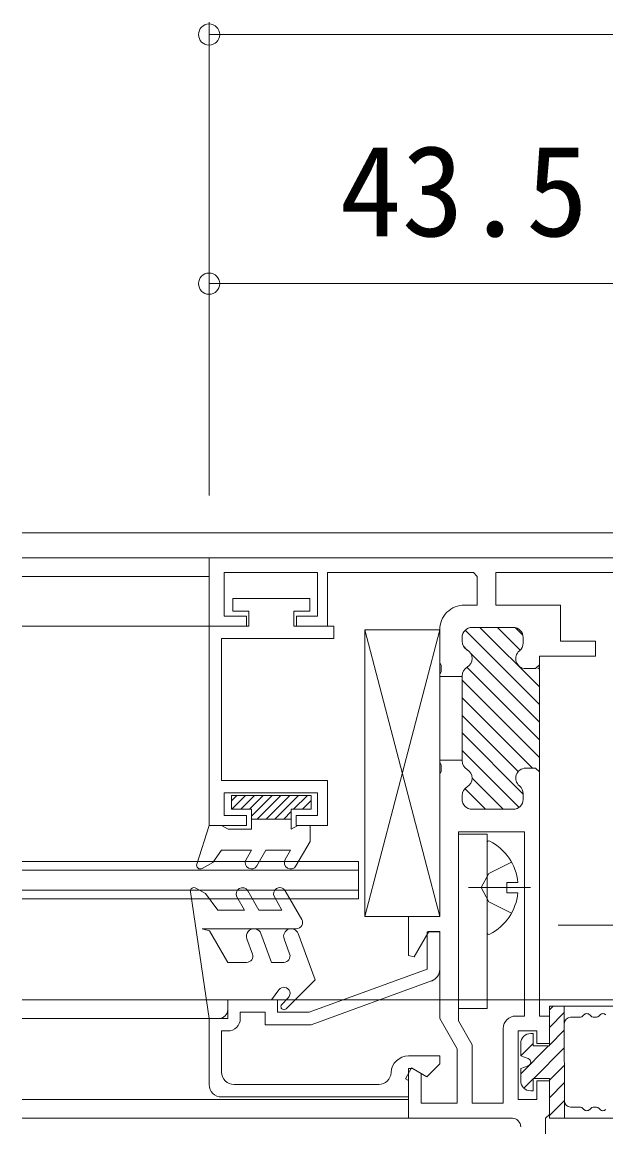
# Model space of a CAD drawing. Units: millimetres, scale not verified. Extents: x -1682 to -296, y -1188 to 1056.
# Drawn here: x -1011.5 to -964.7, y -186.2 to -97.5 of the extents above; entities that cross this region are included whole.
import ezdxf
from ezdxf.enums import TextEntityAlignment as Align

# ---------------------------------------------------------------- set-up
doc = ezdxf.new("R2010")
doc.units = ezdxf.units.MM
doc.header["$LTSCALE"] = 4
doc.linetypes.add('CHAIN2', pattern=[12, 9, -1, 1, -1])
doc.linetypes.add('DASHED3', pattern=[4, 3, -1])
for name, color, linetype, lineweight in [('0-3_YKK_11', 7, 'Continuous', 9), ('0-4_YKK_12', 2, 'Continuous', 9), ('0-5_YKK_13', 4, 'Continuous', 9), ('0-6_YKK_D', 6, 'Continuous', 9)]:
    doc.layers.add(name, color=color, linetype=linetype, lineweight=lineweight)
doc.styles.add('ＭＳ ゴシック', font='')
doc.styles.get('ＭＳ ゴシック').set_extended_font_data('MS Gothic')

msp = doc.modelspace()

# ---------------------------------------------------------------- linework, layer by layer
at = {"layer": '0-3_YKK_11'}
for p, q in [((-996.519, -140.516), (-953.018, -140.513)), ((-996.518, -146.016), (-996.519, -140.516)), ((-995.319, -141.715), (-995.318, -145.215)), ((-987.819, -141.715), (-995.319, -141.715)), ((-987.819, -145.215), (-987.819, -141.715)), ((-975.318, -141.714), (-987.019, -141.715)), ((-987.019, -141.715), (-987.018, -146.015)), ((-975.318, -141.714), (-975.018, -142.014)), ((-956.718, -141.714), (-973.518, -141.715)), ((-973.518, -141.715), (-973.518, -144.314)), ((-975.018, -142.014), (-975.018, -144.315)), ((-994.624, -143.804), (-988.424, -143.803)), ((-994.624, -144.804), (-994.624, -143.804)), ((-988.424, -143.803), (-988.424, -144.803)), ((-975.018, -144.315), (-976.018, -144.315)), ((-973.518, -144.314), (-968.318, -144.314)), ((-968.318, -144.314), (-968.318, -147.214)), ((-995.318, -145.215), (-993.519, -145.215)), ((-993.324, -144.804), (-994.624, -144.804)), ((-993.519, -145.215), (-993.518, -146.015)), ((-993.324, -146.003), (-993.324, -144.804)), ((-989.724, -144.803), (-989.724, -146.003)), ((-988.424, -144.803), (-989.724, -144.803)), ((-989.518, -145.215), (-987.819, -145.215)), ((-989.518, -146.015), (-989.518, -145.215)), ((-996.524, -146.004), (-993.324, -146.003)), ((-996.521, -162.004), (-996.524, -146.004)), ((-993.518, -146.015), (-996.518, -146.016)), ((-989.724, -146.003), (-986.524, -146.002)), ((-987.018, -146.015), (-989.518, -146.015)), ((-986.524, -146.002), (-986.524, -147.002)), ((-978.018, -146.315), (-978.018, -148.957)), ((-975.978, -146.344), (-970.018, -152.304)), ((-975.418, -146.115), (-972.118, -146.115)), ((-974.793, -146.115), (-970.018, -150.89)), ((-973.379, -146.115), (-971.557, -147.936)), ((-971.946, -146.133), (-971.336, -146.743)), ((-986.524, -147.002), (-995.524, -147.004)), ((-995.524, -147.004), (-995.522, -158.404)), ((-976.218, -147.229), (-976.218, -146.915)), ((-971.318, -146.915), (-971.318, -147.366)), ((-968.318, -147.214), (-965.518, -147.214)), ((-965.518, -147.214), (-965.518, -148.414)), ((-976.115, -147.621), (-975.81, -147.927)), ((-978.018, -148.957), (-977.898, -149.14)), ((-975.53, -148.207), (-970.018, -153.718)), ((-970.018, -148.414), (-970.018, -149.115)), ((-965.518, -148.414), (-970.018, -148.414)), ((-977.898, -149.69), (-978.018, -149.873)), ((-978.018, -149.873), (-978.018, -150.065)), ((-977.898, -149.14), (-977.898, -149.69)), ((-975.834, -149.317), (-970.018, -155.132)), ((-971.118, -149.415), (-970.318, -149.414)), ((-970.318, -149.414), (-970.018, -149.115)), ((-970.138, -149.355), (-970.018, -149.476)), ((-970.018, -149.115), (-970.017, -157.715)), ((-978.018, -150.065), (-976.218, -150.065)), ((-976.218, -150.065), (-976.218, -150)), ((-976.218, -150.065), (-976.217, -156.765)), ((-976.218, -150.347), (-970.017, -156.546)), ((-976.218, -151.761), (-970.564, -157.415)), ((-976.218, -153.175), (-971.712, -157.68)), ((-976.217, -154.589), (-971.317, -159.489)), ((-976.217, -156.004), (-971.654, -160.567)), ((-978.017, -156.765), (-976.217, -156.765)), ((-978.017, -156.957), (-978.017, -156.765)), ((-977.897, -157.14), (-978.017, -156.957)), ((-976.217, -156.765), (-976.217, -156.829)), ((-978.017, -157.873), (-977.897, -157.69)), ((-978.016, -169.314), (-978.017, -157.873)), ((-977.897, -157.69), (-977.897, -157.14)), ((-971.117, -157.415), (-970.317, -157.415)), ((-970.317, -157.415), (-970.017, -157.715)), ((-970.017, -157.715), (-970.016, -177.315)), ((-995.522, -158.404), (-987.022, -158.403)), ((-987.022, -158.403), (-987.021, -162.003)), ((-975.417, -158.218), (-972.92, -160.715)), ((-987.822, -159.403), (-995.322, -159.404)), ((-995.322, -159.404), (-995.321, -161.204)), ((-987.821, -161.203), (-987.822, -159.403)), ((-976.217, -159.601), (-976.217, -159.915)), ((-975.999, -159.051), (-974.334, -160.715)), ((-971.317, -159.915), (-971.317, -159.464)), ((-995.321, -161.204), (-993.521, -161.204)), ((-993.521, -161.204), (-993.521, -162.004)), ((-989.521, -161.203), (-987.821, -161.203)), ((-989.521, -162.003), (-989.521, -161.203)), ((-975.417, -160.715), (-972.117, -160.715)), ((-993.521, -162.004), (-996.521, -162.004)), ((-987.021, -162.003), (-989.521, -162.003)), ((-976.517, -162.515), (-971.218, -162.515)), ((-976.516, -177.711), (-976.517, -162.515)), ((-971.218, -162.515), (-971.217, -177.314)), ((-980.517, -169.314), (-978.016, -169.314)), ((-980.517, -172.445), (-980.517, -169.314)), ((-978.889, -170.514), (-980.072, -172.564)), ((-979.019, -170.561), (-979.019, -173.561)), ((-978.019, -170.561), (-979.019, -170.561)), ((-978.017, -170.514), (-978.889, -170.514)), ((-978.019, -173.561), (-978.019, -170.561)), ((-978.016, -177.513), (-978.017, -170.514)), ((-980.072, -172.564), (-980.517, -172.445)), ((-979.019, -173.561), (-988.497, -177.012)), ((-988.321, -178.012), (-978.677, -174.5)), ((-991.018, -176.012), (-995.019, -176.013)), ((-995.019, -176.013), (-995.018, -177.513)), ((-991.018, -177.012), (-991.018, -176.012)), ((-994.018, -177.013), (-992.018, -177.012)), ((-994.018, -177.513), (-994.018, -177.013)), ((-992.018, -177.012), (-992.018, -178.012)), ((-988.497, -177.012), (-991.018, -177.012)), ((-971.217, -177.314), (-971.917, -177.314)), ((-970.016, -177.315), (-969.217, -177.315)), ((-969.217, -177.315), (-969.216, -179.515)), ((-996.518, -177.513), (-996.518, -182.813)), ((-995.018, -177.513), (-996.518, -177.513)), ((-992.018, -178.012), (-988.321, -178.012)), ((-976.617, -179.936), (-978.016, -177.513)), ((-975.417, -179.615), (-976.516, -177.711)), ((-995.518, -178.513), (-995.018, -178.513)), ((-995.518, -181.813), (-995.518, -178.513)), ((-972.917, -178.314), (-972.916, -184.314)), ((-971.718, -178.514), (-971.717, -184.015)), ((-970.217, -178.514), (-971.718, -178.514)), ((-970.216, -179.515), (-970.217, -178.514)), ((-976.617, -184.314), (-976.617, -179.936)), ((-975.417, -184.314), (-975.417, -179.615)), ((-969.216, -179.515), (-970.216, -179.515)), ((-978.018, -180.511), (-980.518, -180.511)), ((-978.018, -181.162), (-978.018, -180.511)), ((-980.768, -182.344), (-980.268, -181.478)), ((-980.516, -181.515), (-980.222, -181.515)), ((-980.516, -185.515), (-980.516, -181.515)), ((-980.268, -181.478), (-979.042, -182.186)), ((-980.222, -181.515), (-979.516, -181.922)), ((-979.042, -182.186), (-978.018, -181.162)), ((-980.518, -182.488), (-980.768, -182.344)), ((-980.518, -183.811), (-980.518, -182.488)), ((-979.516, -181.922), (-979.516, -184.315)), ((-970.216, -182.514), (-969.216, -182.514)), ((-970.216, -184.014), (-970.216, -182.514)), ((-969.216, -182.514), (-969.216, -185.214)), ((-982.913, -182.811), (-994.518, -182.813)), ((-995.517, -183.813), (-980.518, -183.811)), ((-979.516, -184.315), (-976.617, -184.314)), ((-972.916, -184.314), (-975.417, -184.314)), ((-971.717, -184.015), (-970.216, -184.014)), ((-969.216, -185.214), (-969.516, -185.514)), ((-972.216, -185.514), (-980.516, -185.515)), ((-969.516, -185.514), (-969.515, -193.537))]:
    msp.add_line(p, q, dxfattribs=at)
for centre, radius, start, end in [((-976.018, -146.315), 2, 90.00371, 180.00377), ((-975.418, -146.915), 0.8, 90.00217, 180.00214), ((-972.118, -146.915), 0.8, 0.00212, 90.00217), ((-975.418, -147.229), 0.8, 180.00214, 240.00189), ((-976.218, -148.615), 0.8, 300.00238, 60.00186), ((-971.118, -148.615), 0.8, 128.68431, 270.00214), ((-972.118, -147.366), 0.8, 308.6843, 0.00212), ((-975.418, -150), 0.8, 120.0024, 180.00214), ((-975.417, -156.829), 0.8, 180.00214, 240.00189), ((-976.217, -158.215), 0.8, 300.00238, 60.00186), ((-971.117, -158.215), 0.8, 90.00217, 231.31993), ((-975.417, -159.601), 0.8, 120.0024, 180.00214), ((-972.117, -159.464), 0.8, 0.00212, 51.31995), ((-975.417, -159.915), 0.8, 180.00214, 270.00214), ((-972.117, -159.915), 0.8, 270.00214, 0.00212), ((-979.019, -173.561), 1, 290.00638, 0.00697), ((-971.917, -178.314), 1, 90.00377, 180.00357), ((-995.018, -177.513), 1, 270.00705, 0.00702), ((-980.518, -181.911), 1.4, 90.00703, 177.61897), ((-994.518, -181.813), 1, 180.00705, 270.00702), ((-982.914, -181.812), 0.999, 270.08052, 357.6931), ((-995.518, -182.813), 1, 180.00705, 270.00702), ((-972.216, -186.214), 0.7, 0.00372, 90.00377)]:
    msp.add_arc(centre, radius, start, end, dxfattribs=at)
at = {"layer": '0-4_YKK_12'}
for p, q in [((-1011.522, -138.514), (-881.522, -138.514)), ((-1011.522, -140.515), (-992.759, -140.515)), ((-1011.522, -142.018), (-996.519, -142.018)), ((-996.313, -146.018), (-1011.522, -146.018)), ((-984.522, -164.915), (-1011.522, -164.915)), ((-984.522, -167.915), (-984.522, -164.915)), ((-1011.522, -165.615), (-984.522, -165.615)), ((-984.522, -167.215), (-1011.522, -167.215)), ((-1011.522, -167.915), (-984.522, -167.915)), ((-1011.522, -176.014), (-881.522, -176.014)), ((-996.738, -176.018), (-1011.522, -176.018)), ((-996.271, -177.518), (-1011.522, -177.518)), ((-980.516, -184.018), (-1011.522, -184.018)), ((-972.171, -185.516), (-1011.522, -185.516))]:
    msp.add_line(p, q, dxfattribs=at)
at = {"layer": '0-5_YKK_13'}
for p, q in [((-984.018, -169.316), (-978.018, -146.316)), ((-984.018, -146.316), (-978.018, -169.316)), ((-984.018, -146.316), (-984.018, -169.316)), ((-978.018, -146.316), (-984.018, -146.316)), ((-978.018, -169.316), (-978.018, -146.316)), ((-994.722, -160.033), (-994.293, -159.604)), ((-994.722, -160.704), (-994.722, -159.604)), ((-994.686, -160.704), (-993.586, -159.604)), ((-993.978, -160.704), (-992.879, -159.603)), ((-993.271, -160.704), (-992.171, -159.603)), ((-993.121, -161.261), (-991.464, -159.603)), ((-992.657, -161.504), (-990.757, -159.603)), ((-991.95, -161.503), (-990.05, -159.603)), ((-991.243, -161.503), (-989.343, -159.603)), ((-989.736, -160.703), (-988.636, -159.603)), ((-989.029, -160.703), (-988.322, -159.996)), ((-994.722, -160.704), (-993.122, -160.704)), ((-993.122, -160.704), (-993.121, -162.304)), ((-990.536, -161.503), (-989.922, -160.889)), ((-989.922, -160.703), (-988.322, -160.703)), ((-989.922, -160.703), (-989.921, -162.303)), ((-996.521, -162.004), (-997.507, -165.114)), ((-996.521, -162.004), (-995.521, -162.004)), ((-995.521, -162.004), (-995.002, -162.304)), ((-995.002, -162.304), (-993.121, -162.304)), ((-993.121, -161.504), (-989.921, -161.503)), ((-989.402, -162.003), (-989.921, -162.303)), ((-989.402, -162.003), (-988.421, -162.003)), ((-988.421, -162.003), (-988.421, -163.303)), ((-976.52, -162.718), (-976.521, -176.718)), ((-974.22, -162.718), (-976.52, -162.718)), ((-974.221, -176.718), (-974.22, -162.718)), ((-995.521, -164.004), (-996.221, -164.973)), ((-995.521, -164.004), (-993.121, -164.004)), ((-993.121, -164.004), (-993.554, -164.754)), ((-992.688, -165.253), (-991.966, -164.003)), ((-991.966, -164.003), (-989.98, -164.003)), ((-989.98, -164.003), (-990.413, -164.753)), ((-989.547, -165.253), (-988.421, -163.303)), ((-974.22, -170.6), (-974.22, -163.409)), ((-997.07, -165.464), (-996.221, -164.973)), ((-972.62, -166.58), (-972.62, -167.43)), ((-971.742, -166.58), (-972.62, -166.58)), ((-996.519, -177.504), (-998.017, -167.348)), ((-997.571, -167.045), (-996.82, -167.477)), ((-996.82, -167.477), (-995.82, -168.804)), ((-992.52, -168.804), (-993.415, -167.254)), ((-989.087, -169.553), (-990.415, -167.253)), ((-971.742, -167.43), (-972.62, -167.43)), ((-994.281, -167.754), (-993.675, -168.804)), ((-991.281, -167.753), (-990.675, -168.803)), ((-995.82, -168.804), (-993.675, -168.804)), ((-992.52, -168.804), (-990.675, -168.803)), ((-984.018, -169.316), (-978.018, -169.316)), ((-989.52, -170.303), (-997.076, -170.304)), ((-993.486, -171.109), (-993.041, -172.333)), ((-992.359, -170.699), (-991.52, -173.003)), ((-990.501, -171.109), (-990.055, -172.332)), ((-989.374, -170.698), (-988.019, -174.417)), ((-995.019, -173.004), (-993.511, -173.004)), ((-991.519, -173.003), (-990.525, -173.003)), ((-990.331, -176.729), (-988.019, -174.417)), ((-991.519, -176.003), (-990.919, -175.203)), ((-991.519, -176.003), (-995.019, -176.004)), ((-995.019, -176.004), (-995.019, -176.803)), ((-990.166, -175.857), (-990.685, -176.376)), ((-976.521, -176.718), (-974.221, -176.718)), ((-969.217, -179.716), (-969.217, -176.516)), ((-969.217, -176.516), (-963.217, -176.516)), ((-969.217, -176.817), (-968.916, -176.516)), ((-969.217, -178.231), (-968.017, -177.031)), ((-968.016, -185.516), (-968.017, -176.516)), ((-995.719, -177.504), (-996.519, -177.504)), ((-967.517, -177.416), (-966.841, -177.416)), ((-965.592, -177.416), (-965.541, -177.416)), ((-969.217, -179.645), (-968.017, -178.445)), ((-971.517, -180.516), (-971.517, -179.516)), ((-971.517, -181.945), (-969.288, -179.716)), ((-971.506, -180.52), (-970.516, -179.531)), ((-970.516, -179.716), (-969.217, -179.716)), ((-970.473, -182.317), (-968.017, -179.86)), ((-970.914, -180.734), (-971.517, -180.516)), ((-970.914, -181.299), (-971.517, -181.516)), ((-971.517, -182.516), (-971.517, -181.516)), ((-969.217, -182.474), (-968.017, -181.274)), ((-971.26, -183.103), (-970.516, -182.359)), ((-969.217, -182.316), (-970.516, -182.317)), ((-969.216, -183.888), (-968.017, -182.688)), ((-969.216, -185.302), (-968.016, -184.102)), ((-966.841, -184.616), (-967.516, -184.616)), ((-965.541, -184.616), (-965.592, -184.616))]:
    msp.add_line(p, q, dxfattribs=at)
at = {"layer": '0-5_YKK_13', "linetype": 'DASHED3'}
for p, q in [((-972.254, -164.955), (-974.069, -165.86)), ((-974.678, -167.005), (-974.069, -165.86)), ((-974.678, -167.005), (-974.07, -168.15)), ((-972.254, -169.055), (-974.07, -168.15))]:
    msp.add_line(p, q, dxfattribs=at)
at = {"layer": '0-5_YKK_13', "linetype": 'CHAIN2'}
for p, q in [((-970.72, -167.005), (-975.719, -167.004)), ((-968.519, -170.016), (-950.519, -170.016))]:
    msp.add_line(p, q, dxfattribs=at)
at = {"layer": '0-5_YKK_13'}
for points in [[(-994.722, -159.604), (-988.322, -159.603), (-988.322, -160.703)], [(-997.076, -170.304), (-996.488, -170.462), (-995.019, -173.004)], [(-970.717, -178.717), (-970.517, -178.717), (-970.516, -179.716)], [(-970.516, -182.317), (-970.516, -183.316), (-970.717, -183.316)], [(-963.217, -185.516), (-969.216, -185.516), (-969.217, -182.316)]]:
    msp.add_lwpolyline(points, dxfattribs=at)
for centre, radius, start, end in [((-974.065, -163.409), 0.154, 62.71538, 179.99634), ((-975.92, -167.004), 4.2, 5.80408, 62.71538), ((-993.121, -165.004), 0.5, 150.00934, 330.00934), ((-989.98, -165.003), 0.5, 150.00934, 330.00934), ((-997.221, -165.204), 0.3, 162.41943, 300.01355), ((-997.72, -167.304), 0.3, 60.0071, 188.39207), ((-993.848, -167.504), 0.5, 30.01065, 210.00958), ((-990.848, -167.503), 0.5, 30.00914, 210.00871), ((-975.92, -167.004), 4.2, 297.2773, 354.18861), ((-989.937, -170.903), 0.6, 20.01073, 200.00972), ((-989.52, -169.803), 0.5, 270.00932, 30.00902), ((-992.923, -170.904), 0.6, 20.00885, 200.00923), ((-974.066, -170.6), 0.154, 179.99634, 297.2773), ((-993.511, -172.504), 0.5, 270.00581, 20.00766), ((-990.525, -172.503), 0.5, 270.00232, 20.00766), ((-990.519, -175.503), 0.5, 315.0118, 143.13663), ((-990.508, -176.553), 0.25, 134.99448, 315.0291), ((-995.719, -176.803), 0.7, 270, 0.00932), ((-966.841, -176.916), 0.5, 270, 321.31854), ((-966.217, -177.416), 0.3, 38.68291, 141.31854), ((-965.592, -176.916), 0.5, 218.68291, 270), ((-965.541, -176.916), 0.5, 270, 321.31848), ((-964.917, -177.416), 0.3, 38.68286, 141.31848), ((-967.517, -177.916), 0.5, 90.00165, 180.00082), ((-970.717, -179.516), 0.8, 90.00084, 180.00084), ((-971.017, -181.016), 0.3, 289.89711, 70.10529), ((-970.717, -182.516), 0.8, 180.00084, 270.00084), ((-967.516, -184.116), 0.5, 180.00082, 270), ((-966.841, -185.116), 0.5, 38.68292, 90), ((-966.217, -184.616), 0.3, 218.68292, 321.31853), ((-965.592, -185.116), 0.5, 90, 141.31853), ((-965.541, -185.116), 0.5, 38.68286, 90), ((-964.917, -184.616), 0.3, 218.68286, 321.31848)]:
    msp.add_arc(centre, radius, start, end, dxfattribs=at)
at = {"layer": '0-6_YKK_D'}
for p, q in [((-996.519, -135.514), (-996.519, -97.514)), ((-996.519, -98.513), (-896.521, -98.513)), ((-996.519, -135.514), (-996.519, -117.514)), ((-996.519, -118.513), (-953.018, -118.513))]:
    msp.add_line(p, q, dxfattribs=at)
for centre in [(-996.519, -98.513), (-996.519, -118.513)]:
    msp.add_circle(centre, 0.85, dxfattribs=at)

# ---------------------------------------------------------------- texts
at = {"layer": '0-6_YKK_D', "color": 4, "style": 'ＭＳ ゴシック'}
msp.add_text('43.5', height=7.331, dxfattribs=at).set_placement((-986.048, -116.914), align=Align.BOTTOM_LEFT)

doc.saveas('drawing.dxf')
